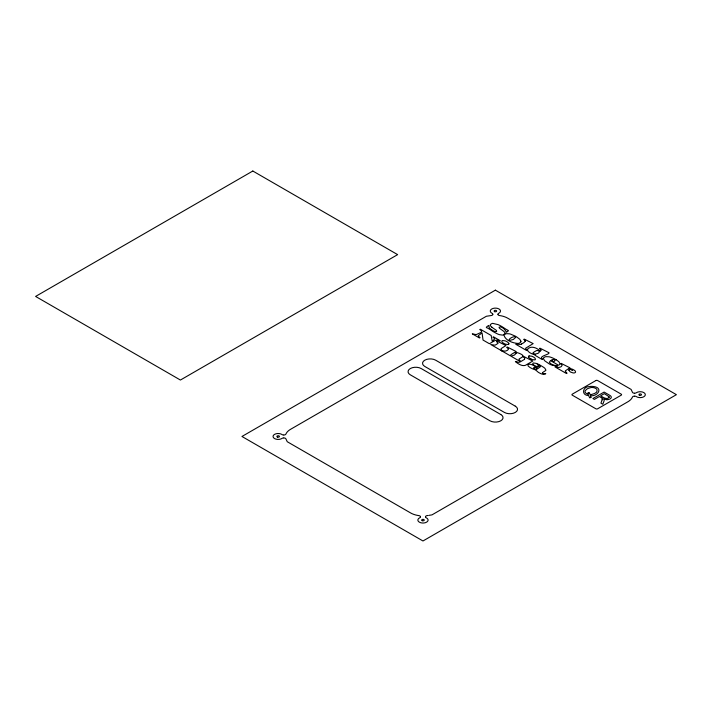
<?xml version="1.0" encoding="UTF-8"?>
<svg xmlns="http://www.w3.org/2000/svg" width="712" height="712" viewBox="0 0 712 712"><rect width="100%" height="100%" fill="white"/><g stroke="black" fill="none" stroke-linecap="round" stroke-linejoin="round"><path stroke-width="1.07" d="M525.26 341.146L524.139 342.445A24.048 13.884 0 0 1 521.371 344.047M602.156 399.832L600.928 403.161L602.797 404.247L603.901 401.354A11.054 6.381 0 0 0 604.177 399.779A5.794 3.346 0 0 0 603.803 398.951M501.951 350.972L501.079 349.076A2.234 1.29 0 0 1 501.284 348.488L505.938 345.56L497.038 341.066L496.451 341.404L498.089 343.344L495.418 345.017A2.955 1.709 0 0 1 494.413 345.106L490.71 344.483L510.255 355.769L510.727 355.493A1.718 0.997 0 0 1 510.7 355.208L510.816 354.905A2.617 1.513 0 0 1 511.082 354.603L514.464 352.511A5.002 2.893 0 0 1 515.061 352.716M533.279 352.689L533.101 353.161A0.997 0.579 0 0 0 533.297 353.455L533.422 353.535A2.83 1.638 0 0 0 534.507 353.935L534.659 353.962A2.225 1.282 0 0 0 535.682 353.989C542.473 353.027 538.165 348.64 535.21 351.336A16.483 9.514 0 0 0 533.893 352.137A4.815 2.777 0 0 0 533.27 352.689M493.558 341.333L489.411 343.736L483.03 340.051L482.095 332.94L478.348 335.583A2.572 1.486 0 0 0 478.402 336.18L480.039 337.648L479.452 337.986L472.305 333.857L475.465 334.471A2.581 1.486 0 0 0 476.497 334.498L480.849 332.513A6.052 3.489 0 0 0 481.232 332.148L481.588 331.347A2.857 1.647 0 0 0 481.285 330.706A4.886 2.821 0 0 0 480.716 330.19A12.326 7.12 0 0 0 479.746 329.567L480.333 329.229L491.182 335.494L492.214 341.226L494.724 338.93A2.465 1.424 0 0 0 494.644 338.609L492.891 337.159L493.478 336.82L500.313 340.763L499.735 341.101A11.623 6.711 0 0 0 498.676 340.55L497.261 340.149A1.94 1.121 0 0 0 496.7 340.14A2.528 1.46 0 0 0 495.872 340.283A3.934 2.269 0 0 0 495.614 340.354L495.356 340.452A6.711 3.88 0 0 0 494.804 340.683A15.183 8.767 0 0 0 493.567 341.342M589.038 392.721L587.596 393.14A6.844 3.952 0 0 1 588.423 394.359A5.42 3.133 0 0 1 586.724 393.718A6.426 3.711 0 0 1 586.234 393.416L585.896 393.158A5.011 2.893 0 0 1 585.291 390.603L587.044 388.983A12.229 7.058 0 0 1 587.872 388.521L590.951 387.55A4.601 2.661 0 0 1 591.788 387.497L592.072 387.497A5.135 2.964 0 0 1 595.045 388.102C597.831 388.743 597.733 392.285 595.143 393.149A11.49 6.631 0 0 1 594.378 393.567L591.636 394.466A5.029 2.901 0 0 1 590.079 394.564A7.93 4.584 0 0 0 589.011 392.73M589.803 397.75L591.272 397.403A13.208 7.627 0 0 1 590.426 395.703C597.831 396.718 603.723 387.497 593.212 386.465A6.835 3.943 0 0 0 589.474 386.589C582.469 386.42 581.028 395.552 588.771 395.56A12.54 7.236 0 0 0 589.776 397.75M529.167 355.92L531.695 356.214A7.672 4.432 0 0 1 532.834 356.676L533.279 356.899A10.52 6.07 0 0 1 533.92 357.282L534.632 357.807A6.666 3.845 0 0 1 535.148 358.341L535.415 359.533A1.121 0.641 0 0 1 535.059 359.791A1.086 0.623 0 0 1 534.819 359.872L532.532 359.658A6.906 3.987 0 0 1 531.846 359.418L530.929 359.008M553.055 359.551L551.649 359.996A8.046 4.646 0 0 0 551.221 360.21L553.74 361.66A7.343 4.236 0 0 0 554.345 361.269L554.612 361.055A4.414 2.545 0 0 0 554.817 360.842L555.057 360.477A1.406 0.81 0 0 0 555.048 360.103A1.264 0.73 0 0 0 554.71 359.774M429.14 515.328L431.988 514.874L627.833 401.808A17.488 10.101 0 0 0 632.461 397.047A2.047 1.184 0 0 1 634.454 396.148M428.179 515.461L427.102 515.613A2.047 1.184 0 0 0 425.536 516.761M501.195 350.535L504.674 351.087A2.537 1.468 0 0 0 505.947 350.936L507.006 350.5A8.126 4.69 0 0 0 507.62 350.135L508.439 349.254A1.878 1.086 0 0 0 508.448 348.907L506.668 347.376L507.256 347.038L516.156 351.532L515.132 352.128A24.804 14.32 0 0 1 518.327 352.992A13.19 7.61 0 0 1 521.22 354.264A11.241 6.488 0 0 1 522.181 354.896A3.391 1.958 0 0 1 522.813 355.68M533.795 354.38L533.662 354.353A5.999 3.462 0 0 1 532.959 354.158L532.487 353.998A11.321 6.542 0 0 1 531.624 353.633L531.054 353.366A21.538 12.433 0 0 1 530.004 352.796L528.348 351.523A6.853 3.961 0 0 1 527.877 350.865L527.592 349.797A4.931 2.848 0 0 1 527.717 349.192L527.921 348.827A4.014 2.314 0 0 1 528.598 348.186L530.502 347.394A4.441 2.563 0 0 1 532.879 347.296A6.23 3.596 0 0 1 534.222 347.545L535.024 347.776A10.217 5.901 0 0 1 537.035 348.693A20.515 11.846 0 0 1 538.103 349.352L538.281 349.476A9.639 5.562 0 0 1 539.571 350.598A7.325 4.228 0 0 1 540.079 351.443L541.236 350.179L539.927 348.835A16.305 9.416 0 0 0 539.393 348.515L539.972 348.177L548.997 352.743C550.047 354.594 537.391 356.223 542.749 359.168L542.161 359.507L534.783 355.137A2.501 1.442 0 0 1 534.988 354.505A4.575 2.643 0 0 1 534.044 354.425M603.821 398.942L606.437 399.681A3.765 2.172 0 0 0 607.247 399.717M556.134 359.72L558.876 361.749L559.881 363.583A4.334 2.501 0 0 1 559.801 364.09A3.569 2.065 0 0 1 559.534 364.571L558.635 365.292L550.536 360.61L549.344 362.248L551.043 363.903A14.587 8.419 0 0 0 552.628 364.704A10.582 6.114 0 0 0 554.283 365.283L556.437 365.514A1.166 0.676 0 0 0 556.918 365.345L557.558 365.906A2.1 1.21 0 0 1 556.74 366.146L551.355 364.945A24.012 13.866 0 0 1 548.872 363.681L544.466 360.592L543.389 358.269A3.115 1.798 0 0 1 543.657 357.78L544.876 356.961A3.418 1.976 0 0 1 545.979 356.659L549.014 356.783A11.784 6.809 0 0 1 551.435 357.477A25.516 14.738 0 0 1 556.099 359.738M516.067 353.392L514.491 355.012L511.002 356.205L519.742 361.251L520.33 360.913L518.906 359.453A1.718 0.988 0 0 1 519.084 359.097L519.306 358.892A10.662 6.159 0 0 1 520.775 358.002L522.127 357.148A4.788 2.768 0 0 0 522.421 356.872L522.813 356.276A2.634 1.522 0 0 0 522.822 355.68M528.624 357.121L528.562 356.267A1.077 0.623 0 0 1 529.149 355.929M283.91 434.996A2.047 1.184 0 0 0 285.895 434.089A17.488 10.101 0 0 1 290.523 429.336L486.367 316.262L491.262 315.523A2.047 1.184 0 0 0 492.82 314.375M283.652 434.996A2.047 1.184 0 0 1 282.085 434.569A5.117 2.955 0 0 0 274.645 434.32A5.117 2.955 0 0 0 274.645 438.619A5.117 2.955 0 0 0 282.085 438.37A2.047 1.184 0 0 1 283.652 437.951M283.91 437.951A2.047 1.184 0 0 1 285.895 438.85L287.248 441.716L410.619 512.943A17.488 10.101 0 0 0 418.852 515.613A2.047 1.184 0 0 1 420.418 516.761M420.418 516.912A2.047 1.184 0 0 1 419.688 517.811A5.117 2.955 0 0 0 419.252 522.11A5.117 2.955 0 0 0 426.702 522.11A5.117 2.955 0 0 0 426.265 517.811A2.047 1.184 0 0 1 425.536 516.912M634.703 396.148A2.047 1.184 0 0 1 636.279 396.566A5.117 2.955 0 0 0 643.71 396.815A5.117 2.955 0 0 0 643.71 392.517A5.117 2.955 0 0 0 636.279 392.766A2.047 1.184 0 0 1 634.703 393.193M634.454 393.193A2.047 1.184 0 0 1 632.461 392.285L631.108 389.42L507.745 318.202A17.488 10.101 0 0 0 499.504 315.532A2.047 1.184 0 0 1 497.946 314.375M497.946 314.232A2.047 1.184 0 0 1 498.676 313.325A5.117 2.955 0 0 0 499.103 309.035A5.117 2.955 0 0 0 491.663 309.035A5.117 2.955 0 0 0 492.09 313.325A2.047 1.184 0 0 1 492.82 314.232M601.88 398.017A6.248 3.604 0 0 0 601.231 397.599L599.379 396.522L594.395 399.396L592.909 398.533L604.123 392.063L609.098 394.938A13.982 8.072 0 0 1 610.469 395.827L611.012 396.344A4.121 2.376 0 0 1 607.247 399.61M602.112 397.981A5.687 3.284 0 0 1 602.058 399.815M491.921 327.244A22.935 13.243 0 0 0 493.122 328.143L495.561 329.798A11.25 6.497 0 0 1 496.451 330.51C497.786 332.495 493.736 331.392 493.087 330.635A25.214 14.552 0 0 1 492.517 330.315A19.108 11.036 0 0 1 490.933 329.273A12.282 7.093 0 0 1 489.847 328.303A7.396 4.272 0 0 1 489.037 326.986L489.011 326.844A3.952 2.278 0 0 1 489.197 325.873L488.566 325.509A10.947 6.319 0 0 0 488.147 325.776L487.96 325.891A18.014 10.404 0 0 0 487.204 326.461A20.176 11.65 0 0 0 486.563 326.986A7.894 4.557 0 0 0 486.332 327.191L486.438 327.636A15.014 8.669 0 0 1 486.964 327.823A8.669 5.002 0 0 1 487.658 328.134A15.753 9.096 0 0 1 488.112 328.383L488.432 328.561A38.573 22.268 0 0 1 490.363 329.754L492.072 330.902A44.402 25.641 0 0 0 496.691 333.519A16.438 9.487 0 0 0 499.406 334.658L502.476 335.103A2.537 1.46 0 0 0 503.277 334.943L505.004 333.563A3.667 2.118 0 0 0 504.995 333.002L504.728 332.424A10.52 6.07 0 0 0 503.598 331.249A23.238 13.412 0 0 0 502.458 330.386L500.18 328.775A8.847 5.109 0 0 1 499.468 328.161A3.587 2.074 0 0 1 499.272 327.912L499.094 327.404A1.041 0.605 0 0 1 499.219 327.146L500.492 326.879A2.697 1.558 0 0 1 501.212 327.084A4.584 2.652 0 0 1 502.013 327.458A16.02 9.247 0 0 1 503.9 328.748L505.689 330.858A5.66 3.266 0 0 1 505.805 331.231L506.383 332.299A9.194 5.304 0 0 0 506.926 331.934A13.35 7.707 0 0 0 507.612 331.427A12.941 7.476 0 0 0 508.243 330.893A6.194 3.578 0 0 0 508.43 330.706L507.736 330.137A15.05 8.686 0 0 1 505.182 328.695L502.717 327.102A33.998 19.633 0 0 0 498.186 324.645L492.695 323.373A2.599 1.495 0 0 0 491.921 323.533L490.55 324.396A2.483 1.433 0 0 0 490.426 324.601A3.293 1.905 0 0 0 490.363 325.331A5.687 3.284 0 0 0 490.951 326.327A13.706 7.912 0 0 0 491.93 327.244M521.38 344.056A9.345 5.393 0 0 1 520.632 344.394L515.755 344.243L526.435 350.411L527.014 350.073L525.625 348.684A1.922 1.113 0 0 1 525.741 348.15L533.172 343.611L524.272 339.117L523.694 339.446A9.541 5.509 0 0 1 524.602 340.042M525.269 341.146A2.367 1.362 0 0 0 525.144 340.594A3.711 2.145 0 0 0 524.593 340.042M553.286 359.533A1.638 0.943 0 0 1 554.773 359.783M515.052 352.725A2.67 1.54 0 0 1 516.111 353.383M530.974 358.973A7.743 4.468 0 0 1 528.571 357.139M538.655 366.449A1.13 0.65 0 0 1 538.432 366.555M542.508 373.186A0.997 0.57 0 0 1 542.455 372.848L543.256 372.065A12.531 7.236 0 0 1 543.71 371.789L545.659 370.552A2.261 1.308 0 0 0 545.899 370.089L544.903 368.318A19.197 11.08 0 0 0 542.775 366.76L540.248 365.247A24.751 14.285 0 0 0 538.512 364.33A17.658 10.191 0 0 0 536.278 363.405L533.519 362.969A1.068 0.614 0 0 0 532.861 363.369L532.798 363.556A2.448 1.415 0 0 0 532.87 363.921L532.985 364.161A6.39 3.685 0 0 0 534.552 365.496A10.155 5.865 0 0 0 535.922 366.199A5.669 3.275 0 0 0 536.51 366.404L538.183 366.618A1.032 0.596 0 0 0 538.931 366.173L537.222 364.241A38.777 22.383 0 0 1 538.966 365.203A9.22 5.322 0 0 1 539.518 365.541L540.355 366.395A1.682 0.97 0 0 1 540.381 366.742L538.201 368.371A20.087 11.597 0 0 0 537.631 367.979L534.036 365.772A17.444 10.075 0 0 0 532.487 364.98A7.707 4.45 0 0 0 531.125 364.464A4.13 2.385 0 0 0 530.556 364.33L530.004 364.25A2.795 1.62 0 0 0 529.47 364.233A1.718 0.988 0 0 0 528.66 364.366L528.108 364.642A1.424 0.819 0 0 0 527.868 364.909L528.242 366.119L530.084 367.543A31.924 18.432 0 0 0 531.401 368.264L531.65 368.389A19.206 11.089 0 0 0 533.591 369.243L533.778 369.314A11.267 6.506 0 0 0 534.641 369.59L535.086 369.715A5.678 3.275 0 0 0 536.109 369.893A2.181 1.264 0 0 0 536.065 370.347L538.183 372.198A25.018 14.445 0 0 0 540.568 373.515A7.049 4.076 0 0 0 542.348 374.147A3.266 1.887 0 0 0 543.567 374.298L545.784 373.729L543.416 373.649A1.21 0.694 0 0 1 542.944 373.506A1.629 0.943 0 0 1 542.517 373.186M520.926 341.288L520.855 341.813A3.364 1.94 0 0 1 520.436 342.445L519.146 343.184A3.32 1.913 0 0 1 518.06 343.433C512.836 343.175 505.458 340.514 503.971 335.227A3.346 1.931 0 0 1 504.425 334.613L505.662 333.919A3.364 1.94 0 0 1 506.748 333.67L509.329 333.812A9.737 5.625 0 0 1 510.397 334.062L515.114 336.046A35.591 20.55 0 0 1 516.752 336.99L519.796 339.286L520.926 341.288M533.742 367.988L534.276 368.62A12.736 7.351 0 0 0 535.139 369.065A4.05 2.341 0 0 0 535.549 369.234L536.554 369.35A4.45 2.572 0 0 1 536.937 369.101L537.604 368.718L536.554 368.086A11.365 6.559 0 0 0 535.78 367.677A2.848 1.647 0 0 0 535.13 367.428A1.175 0.676 0 0 0 534.819 367.392L533.742 367.988M609.241 397.109C607.505 400.5 602.539 397.029 600.661 395.774L604.372 393.638L609.169 396.798A2.198 1.264 0 0 1 609.232 397.029L609.241 397.109M508.884 343.789L508.777 344.154A1.121 0.641 0 0 1 508.172 344.501L505.903 344.279A6.889 3.978 0 0 1 505.209 344.047L504.301 343.638A7.743 4.468 0 0 1 501.933 341.76L501.827 341.244A1.647 0.952 0 0 1 501.862 341.021L501.924 340.897A1.086 0.623 0 0 1 502.165 340.683A1.148 0.667 0 0 1 502.538 340.541L505.066 340.843A7.467 4.308 0 0 1 505.983 341.19L506.65 341.52A10.52 6.07 0 0 1 507.291 341.911L508.003 342.436A6.657 3.845 0 0 1 508.51 342.962L508.813 343.451A3.062 1.771 0 0 1 508.884 343.789M509.231 339.704L509.267 339.962A1.015 0.587 0 0 0 509.525 340.22A0.97 0.561 0 0 0 509.961 340.363L513.37 339.455L515.577 337.461A2.074 1.202 0 0 0 515.595 337.257L515.559 337.132A0.952 0.543 0 0 0 515.31 336.883A0.997 0.579 0 0 0 514.865 336.732L514.758 336.723A1.344 0.774 0 0 0 514.42 336.714L513.512 336.847A5.865 3.382 0 0 0 512.337 337.239A9.479 5.474 0 0 0 510.023 338.601A5.714 3.302 0 0 0 509.454 339.179L509.231 339.704M568.843 370.151L570.001 371.682A9.683 5.589 0 0 0 570.712 372.118L572.982 372.892A3.222 1.86 0 0 0 573.694 372.954L574.415 372.892A1.504 0.872 0 0 0 574.976 372.688L575.323 372.429A1.985 1.148 0 0 0 575.599 372.002L575.189 370.952A6.052 3.489 0 0 0 574.753 370.552L574.157 370.133A11.258 6.497 0 0 0 573.792 369.911A10.938 6.319 0 0 0 571.54 368.923L569.075 368.371L569.992 367.846L561.092 363.351L560.504 363.69L562.168 365.274L561.341 366.52A6.444 3.72 0 0 1 560.647 366.911L559.418 367.348A2.385 1.38 0 0 1 558.564 367.437L554.968 366.885L566.467 373.524L567.046 373.186L565.284 371.219A2.367 1.362 0 0 1 565.39 370.836L568.381 368.772A7.921 4.575 0 0 1 570.579 369.279L572.697 370.267A5.554 3.204 0 0 0 571.531 369.768L570.882 369.599A2.83 1.638 0 0 0 570.25 369.519L569.947 369.519A1.255 0.721 0 0 0 569.413 369.635L568.843 370.151M524.513 359.195L524.433 359.293A4.147 2.394 0 0 1 524.148 359.569L520.97 361.474A8.971 5.18 0 0 1 519.707 362.097L518.932 362.301A1.682 0.97 0 0 1 518.318 362.319L517.215 361.945A9.354 5.402 0 0 1 516.698 361.616A14.489 8.366 0 0 1 516.414 361.429L515.363 361.634L516.992 362.835A24.644 14.231 0 0 0 518.906 364.081A13.875 8.01 0 0 0 520.668 364.945A6.257 3.613 0 0 0 522.563 365.496A3.64 2.1 0 0 0 523.836 365.576A3.462 2.002 0 0 0 525.1 365.381A3.854 2.225 0 0 0 525.572 365.229L532.781 361.055L523.801 356.516L523.213 356.854L524.148 357.504A4.379 2.528 0 0 1 524.441 357.816L524.682 358.225A2.723 1.575 0 0 1 524.513 359.195M252.822 171.022L35.6 296.432L180.412 380.039L397.634 254.629L252.822 171.022M495.383 290.158L241.955 436.474L422.973 540.978L676.4 394.671L495.383 290.158M595.864 380.555L572.306 394.154A1.264 0.73 0 0 0 572.306 395.187L595.864 408.786A1.264 0.73 0 0 0 597.644 408.786L621.202 395.187A1.264 0.73 0 0 0 621.202 394.154L597.644 380.555A1.264 0.73 0 0 0 595.864 380.555M515.292 406.16L435.646 360.183A7.681 4.432 0 0 0 424.788 360.183A7.681 4.432 0 0 0 424.788 366.449L504.434 412.435A7.681 4.432 0 0 0 515.292 412.435A7.681 4.432 0 0 0 515.292 406.16M500.812 414.526L421.166 368.54A7.681 4.432 0 0 0 410.308 368.54A7.681 4.432 0 0 0 410.308 374.815L489.954 420.792A7.681 4.432 0 0 0 500.812 420.792A7.681 4.432 0 0 0 500.812 414.526M422.26 520.694A1.282 0.739 0 0 0 424.254 520.134A1.282 0.739 0 0 0 422.421 519.413A1.282 0.739 0 0 0 422.26 520.694M277.52 437.115A1.282 0.739 0 0 0 279.442 436.474A1.282 0.739 0 0 0 277.52 435.833A1.282 0.739 0 0 0 277.52 437.115M494.662 311.669A1.282 0.739 0 0 0 496.656 311.117A1.282 0.739 0 0 0 494.822 310.396A1.282 0.739 0 0 0 494.662 311.669M639.483 395.285A1.282 0.739 0 0 0 641.476 394.724A1.282 0.739 0 0 0 639.634 394.003A1.282 0.739 0 0 0 639.483 395.285"/></g></svg>
